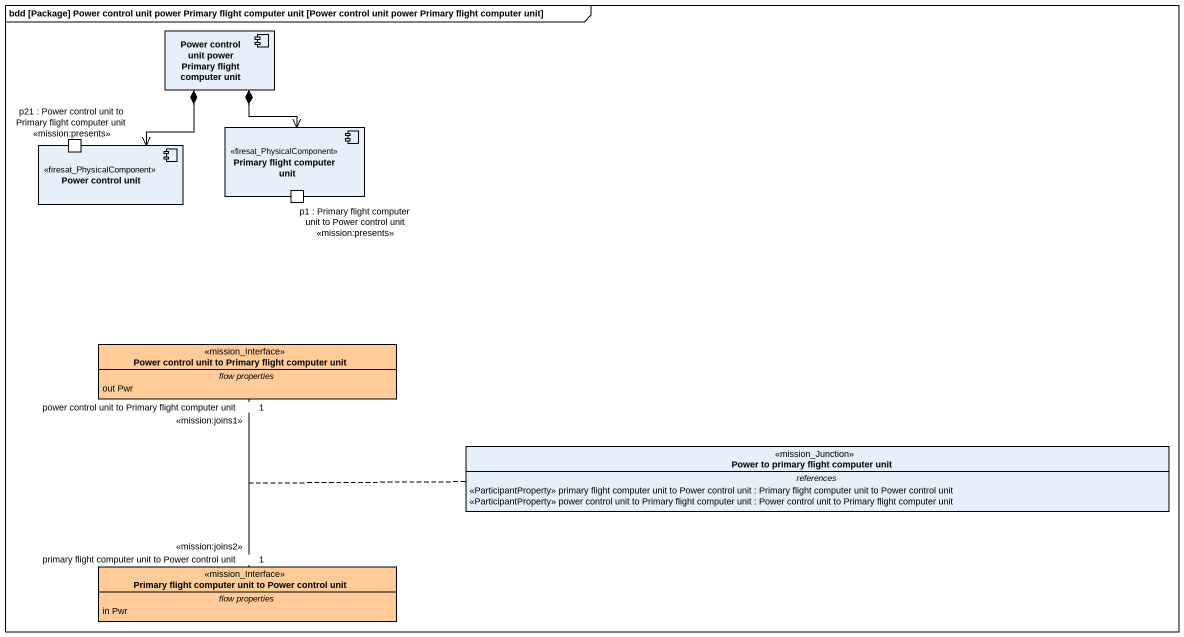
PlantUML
@startuml
mainframe bdd [Package] Power control unit power Primary flight computer unit [Power control unit power Primary flight computer unit]
allowmixing
hide circle
hide empty members
component "Power control unit power Primary flight computer unit" as Power_control_unit_power
component "Power control unit" as Power_control_unit <<firesat_PhysicalComponent>> {
  port "p21 : Power control unit to Primary flight computer unit <<mission:presents>>" as p21_Power_control_unit_to
}
component "Primary flight computer unit" as Primary_flight_computer_unit <<firesat_PhysicalComponent>> {
  port "p1 : Primary flight computer unit to Power control unit <<mission:presents>>" as p1_Primary_flight_computer
}
class "Power control unit to Primary flight computer unit" as Power_control_unit_to <<mission_Interface>> #FFCC99 {
  -- flow properties --
  out Pwr
}
class "Power to primary flight computer unit" as Power_to_primary_flight <<mission_Junction>> {
  -- references --
  <<ParticipantProperty>> primary flight computer unit to Power control unit : Primary flight computer unit to Power control unit
  <<ParticipantProperty>> power control unit to Primary flight computer unit : Power control unit to Primary flight computer unit
}
class "Primary flight computer unit to Power control unit" as Primary_flight_computer <<mission_Interface>> #FFCC99 {
  -- flow properties --
  in Pwr
}
Power_control_unit_power *--> Power_control_unit
Power_control_unit_power *--> Primary_flight_computer_unit
Power_control_unit_to "1\npower control unit to Primary flight computer unit\n<<mission:joins1>>" -- "1\nprimary flight computer unit to Power control unit\n<<mission:joins2>>" Primary_flight_computer
(Power_control_unit_to, Primary_flight_computer) .. Power_to_primary_flight
@enduml
